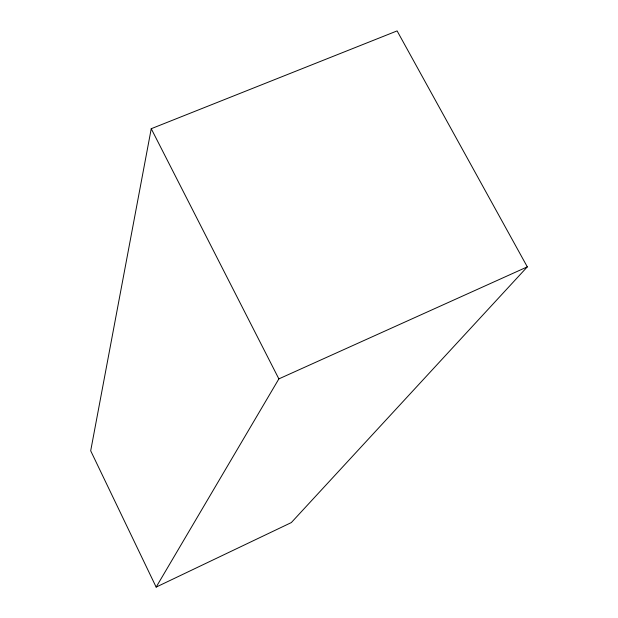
<?xml version="1.0" encoding="UTF-8"?>
<svg xmlns="http://www.w3.org/2000/svg" width="618" height="618" viewBox="0 0 618 618"><rect width="100%" height="100%" fill="white"/><g stroke="black" fill="none" stroke-linecap="round" stroke-linejoin="round"><path stroke-width="0.93" d="M151.24 128.706L90.692 450.8L156.145 587.1L291.333 522.573L527.308 266.868L397.104 30.9L151.24 128.706L278.865 378.888L156.145 587.1M278.865 378.888L527.308 266.868"/></g></svg>
